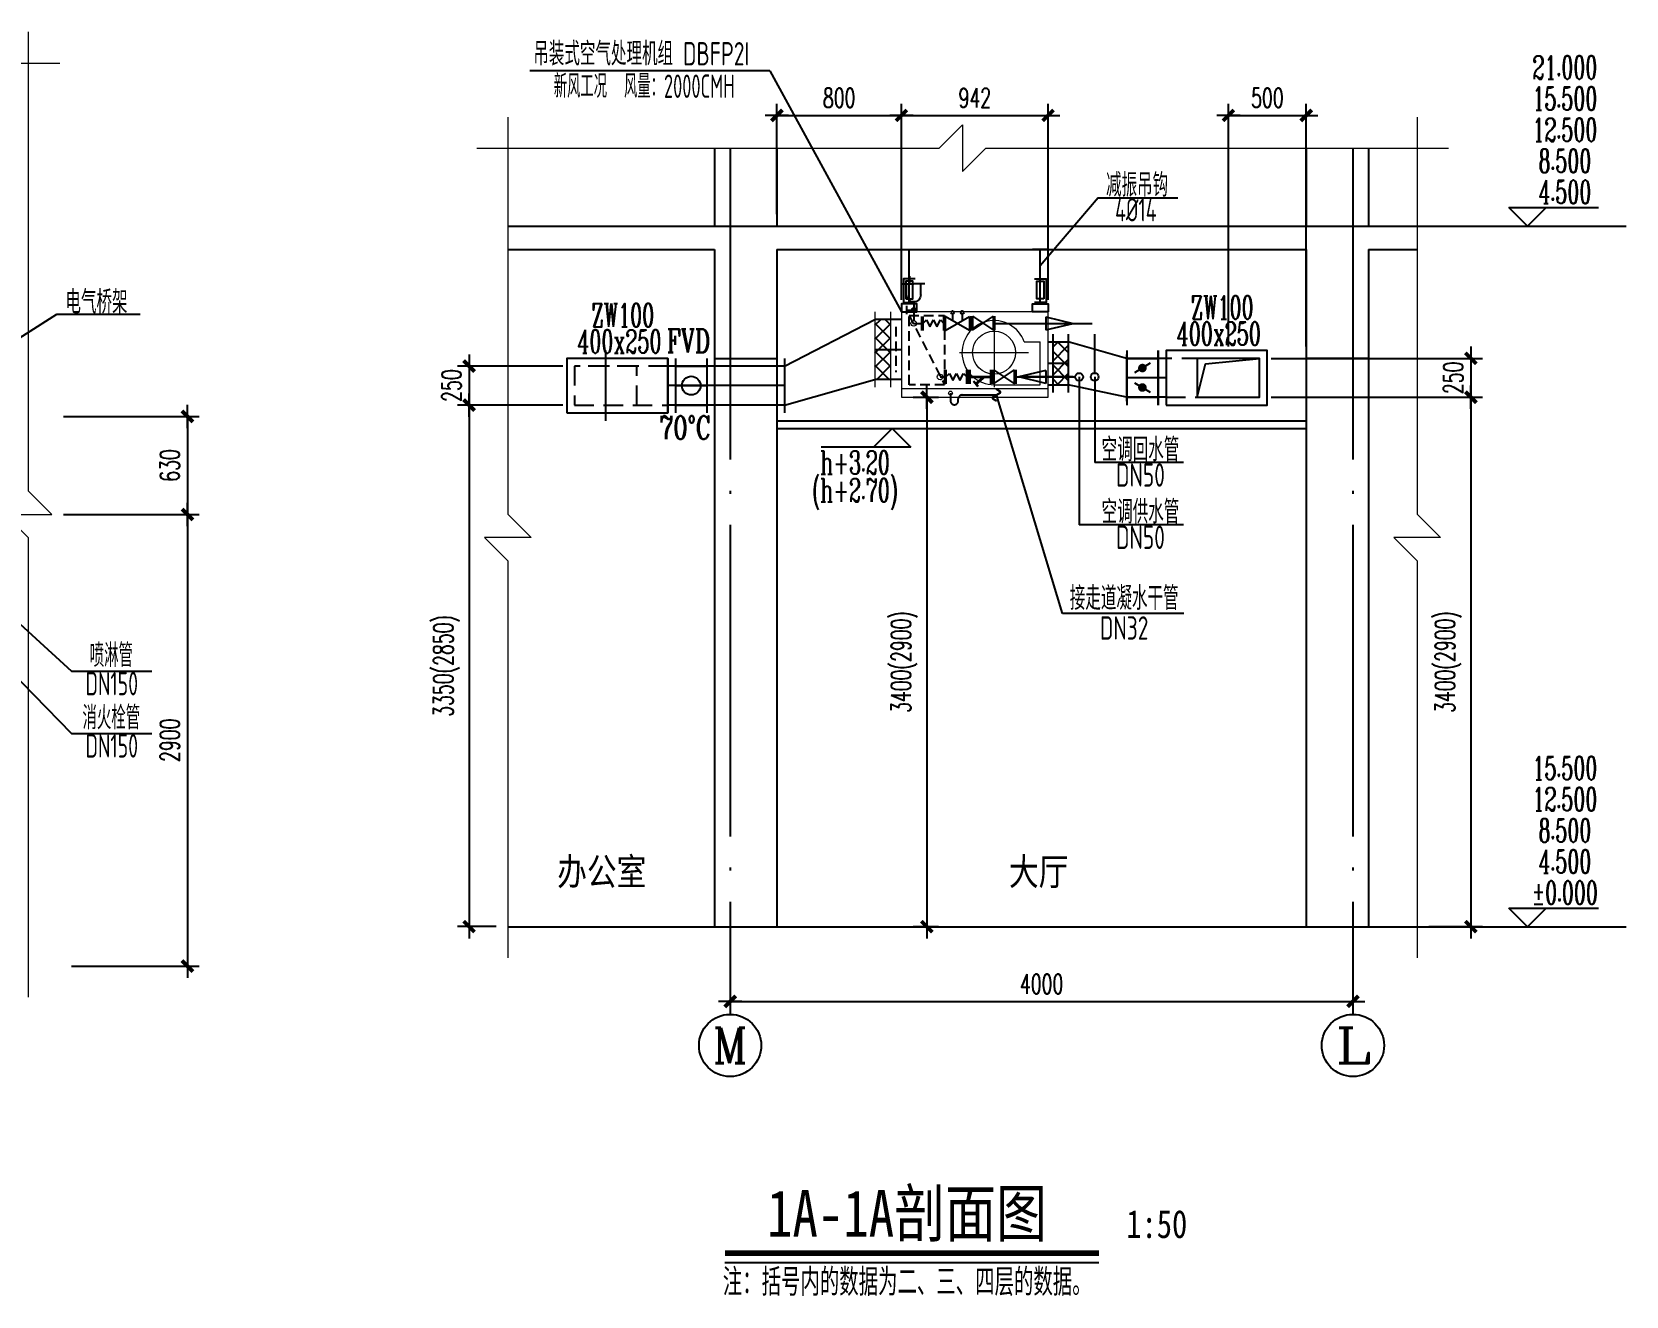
# Model space of a CAD drawing. Extents: x -345393 to -54719, y 203828 to 476815.
# Drawn here: x -163280 to -153041, y 234473 to 242593 of the extents above; entities that cross this region are included whole.
import ezdxf
from ezdxf.enums import TextEntityAlignment as Align

# ---------------------------------------------------------------- set-up
doc = ezdxf.new("R2010")
doc.units = 0
doc.header["$LTSCALE"] = 1000
doc.header["$MEASUREMENT"] = 0
for name, pattern in [('CHENG_DOTE', [1.42, 1, -0.2, 0.02, -0.2]), ('CONTINOUS', [0]), ('DASHDOT2', [0.5, 0.25, -0.125, 0, -0.125]), ('DASHED', [0.75, 0.5, -0.25]), ('DOTE', [2.42, 2, -0.2, 0.02, -0.2]), ('HIDDEN2', [0.1875, 0.125, -0.0625]), ('PHANTOM2', [1.25, 0.625, -0.125, 0.125, -0.125, 0.125, -0.125])]:
    doc.linetypes.add(name, pattern=pattern)
doc.layers.get('0').update_dxf_attribs({"color": 252, "linetype": 'CONTINUOUS'})
doc.layers.get('Defpoints').update_dxf_attribs({"color": 252, "linetype": 'CONTINUOUS'})
for name, color, linetype in [('A-墙线', 252, 'CONTINUOUS'), ('AXIS', 252, 'CONTINUOUS'), ('AXIS_TEXT', 252, 'CONTINUOUS'), ('DOTE', 250, 'DOTE'), ('PUB_TEXT', 252, 'CONTINUOUS'), ('暖通-水-水阀', 3, 'CONTINUOUS'), ('暖通-水-管道-供水', 1, 'CONTINUOUS'), ('暖通-水-管道-凝结水', 40, 'DASHDOT2'), ('暖通-水-管道-回水', 6, 'DASHED'), ('暖通-水-管道-立管', 6, 'CONTINUOUS'), ('暖通-水-管道-管径', 201, 'CONTINUOUS'), ('暖通-风-标注', 160, 'CONTINUOUS'), ('暖通-风-法兰', 2, 'CONTINUOUS'), ('暖通-风-管径', 201, 'CONTINUOUS'), ('暖通-风-设备', 40, 'CONTINUOUS'), ('暖通-风-说明', 3, 'CONTINUOUS'), ('暖通-风-轴线', 5, 'CHENG_DOTE'), ('暖通-风-阀门', 7, 'CONTINUOUS'), ('暖通-风-风管', 4, 'CONTINUOUS')]:
    doc.layers.add(name, color=color, linetype=linetype)
doc.layers.add('暖通-公共-说明', color=50, linetype='CONTINUOUS', lineweight=20)
doc.layers.add('暖通-水-设备', color=3, linetype='CONTINUOUS', lineweight=20)
doc.styles.add('_TCH_AXIS', font='COMPLEX', dxfattribs={"bigfont": 'GBCBIG'})
doc.styles.add('COMPLEX', font='COMPLEX')
doc.styles.add('HT', font='simhei.ttf')
doc.styles.add('HZ-ZGBZ', font='romanc.shx', dxfattribs={"width": 0.65, "bigfont": '0hztxt.shx'})
doc.styles.add('NT4', font='tssdeng.shx', dxfattribs={"width": 0.65, "bigfont": 'tssdchn.shx'})
doc.dimstyles.new('暖-标注50', dxfattribs={"dimscale": 0.5, "dimtxt": 250, "dimasz": 1, "dimexe": 150, "dimexo": 150, "dimgap": 100, "dimtad": 1, "dimdec": 0, "dimdsep": 46, "dimtxsty": 'HZ-ZGBZ', "dimblk": '_DIMX', "dimcen": 0.09, "dimclrt": 7, "dimadec": 0, "dimazin": 0, "dimtfac": 1, "dimtdec": 0, "dimtix": 1, "dimtmove": 2, "dimatfit": 3, "dimldrblk": '_DIMX', "dimfxl": 0, "dimtolj": 1, "dimtzin": 0, "dimarcsym": 0})

# ---------------------------------------------------------------- blocks, each defined once
blk = doc.blocks.new('_DIMX')
blk.add_line((-150, 0), (150, 0))
at = {"const_width": 50}
blk.add_lwpolyline([(-70, -70), (70, 70)], dxfattribs=at)
blk = doc.blocks.new('*D517')
at = {"layer": 'Defpoints', "color": 0}
for p in [(-163151, 240123), (-163151, 239493), (-162281, 239493)]:
    blk.add_point(p, dxfattribs=at)
at = {"layer": '暖通-风-标注', "color": 0, "lineweight": -2}
for p, q in [((-163076, 240123), (-162206, 240123)), ((-162281, 240122), (-162281, 239493)), ((-163076, 239493), (-162206, 239493))]:
    blk.add_line(p, q, dxfattribs=at)
at = {"layer": '暖通-风-标注', "color": 0, "lineweight": -2, "xscale": 0.5, "yscale": 0.5, "zscale": 0.5}
for p, rotation in [((-162281, 240123), 90), ((-162281, 239493), 270)]:
    blk.add_blockref('_DIMX', p, dxfattribs=dict(at, rotation=rotation))
at = {"layer": '暖通-风-标注', "color": 7, "insert": (-162394, 239808), "char_height": 125, "attachment_point": 5, "rotation": 90, "style": 'HZ-ZGBZ'}
blk.add_mtext('\\A1;630', dxfattribs=at)
blk = doc.blocks.new('*D518')
at = {"layer": 'Defpoints', "color": 0}
for p in [(-163151, 239493), (-163101, 236593), (-162281, 236593)]:
    blk.add_point(p, dxfattribs=at)
at = {"layer": '暖通-风-标注', "color": 0, "lineweight": -2}
for p, q in [((-163076, 239493), (-162206, 239493)), ((-162281, 239492), (-162281, 236593)), ((-163026, 236593), (-162206, 236593))]:
    blk.add_line(p, q, dxfattribs=at)
at = {"layer": '暖通-风-标注', "color": 0, "lineweight": -2, "xscale": 0.5, "yscale": 0.5, "zscale": 0.5}
for p, rotation in [((-162281, 239493), 90), ((-162281, 236593), 270)]:
    blk.add_blockref('_DIMX', p, dxfattribs=dict(at, rotation=rotation))
at = {"layer": '暖通-风-标注', "color": 7, "insert": (-162394, 238043), "char_height": 125, "attachment_point": 5, "rotation": 90, "style": 'HZ-ZGBZ'}
blk.add_mtext('\\A1;2900', dxfattribs=at)
blk = doc.blocks.new('DBFPX2~6')
at = {"layer": '暖通-风-法兰'}
h = blk.add_hatch(dxfattribs=at)
h.set_pattern_fill('ANSI37', color=75, scale=20, angle=90, style=0)
h.set_pattern_definition([(135, (-10580613.06, -16606784.17), (-44.9012806, -44.9012806), []), (225, (-10580613.06, -16606784.17), (44.9012806, -44.9012806), [])])
h.paths.add_polyline_path([(-541, 500), (-641, 500), (-641, 308), (-541, 308)])
h.paths.add_polyline_path([(-541, 308), (-641, 308), (-641, 115), (-541, 115)])
h = blk.add_hatch(dxfattribs=at)
h.set_pattern_fill('ANSI37', color=75, scale=20, angle=90, style=0)
h.set_pattern_definition([(135, (-10580613.06, -16606809.17), (-44.9012806, -44.9012806), []), (225, (-10580613.06, -16606809.17), (44.9012806, -44.9012806), [])])
h.paths.add_polyline_path([(501, 219), (601, 219), (601, 356), (501, 356)])
h.paths.add_polyline_path([(501, 81), (601, 81), (601, 219), (501, 219)])
for p, q in [((-641, 550), (-641, 65)), ((-541, 550), (-541, 65)), ((-471, 56), (471, 56))]:
    blk.add_line(p, q)
at = {"color": 3, "linetype": 'PHANTOM2'}
for p, q in [((124, 510), (124, 65)), ((-99, 287), (346, 287))]:
    blk.add_line(p, q, dxfattribs=at)
at = {"color": 3}
for p, q in [((318, 356), (421, 356)), ((421, 81), (421, 356)), ((124, 81), (421, 81))]:
    blk.add_line(p, q, dxfattribs=at)
blk.add_lwpolyline([(-471, 550), (-471, 0), (471, 0), (471, 550)], close=True)
at = {"color": 2}
for centre, radius in [((-392, 475), 18), ((-223, 131), 18), ((-156, 27), 12.5)]:
    blk.add_circle(centre, radius, dxfattribs=at)
at = {"color": 3}
blk.add_circle((124, 287), 138, dxfattribs=at)
blk.add_arc((124, 287), 206, 19.4117, 270, dxfattribs=at)
at = {"layer": '暖通-风-法兰'}
for p, q in [((501, 406), (501, 31)), ((601, 406), (601, 31))]:
    blk.add_line(p, q, dxfattribs=at)
at = {"layer": '暖通-风-设备', "color": 95, "linetype": 'HIDDEN2', "ltscale": 0.5}
for p, q in [((-421, 525), (-194, 81)), ((-506, 453), (-506, 162))]:
    blk.add_line(p, q, dxfattribs=at)
blk.add_lwpolyline([(-421, 525), (-194, 525), (-194, 81), (-421, 81)], close=True, dxfattribs=at)
at = {"layer": '暖通-风-轴线'}
for p, q in [((-641, 308), (-471, 308)), ((471, 219), (601, 219))]:
    blk.add_line(p, q, dxfattribs=at)
at = {"layer": '暖通-风-风管'}
for p, q in [((-471, 500), (-641, 500)), ((471, 356), (601, 356)), ((-471, 115), (-641, 115)), ((471, 81), (601, 81))]:
    blk.add_line(p, q, dxfattribs=at)
blk = doc.blocks.new('*U479', base_point=(616329, 250353))
for p, q in [((616229, 250478), (616429, 250478)), ((616229, 250478), (616229, 250228)), ((616429, 250478), (616429, 250228)), ((616379, 250447), (616279, 250385)), ((616279, 250322), (616379, 250260)), ((616229, 250228), (616429, 250228))]:
    blk.add_line(p, q)
at = {"layer": '暖通-风-法兰'}
for p, q in [((616229, 250528), (616229, 250178)), ((616429, 250528), (616429, 250178))]:
    blk.add_line(p, q, dxfattribs=at)
blk = doc.blocks.new('*U480', base_point=(616329, 250353))
at = {"layer": '暖通-风-阀门', "const_width": 27.2}
for points in [[(616315, 250416, 1), (616343, 250416, 1)], [(616315, 250291, 1), (616343, 250291, 1)]]:
    blk.add_lwpolyline(points, format="xyb", close=True, dxfattribs=at)
at = {"layer": '暖通-风-阀门'}
blk.add_blockref('*U479', (616329, 250353), dxfattribs=at)
blk = doc.blocks.new('*D519')
at = {"layer": 'Defpoints', "color": 0}
for p in [(-159795, 240446), (-160472, 240196), (-159795, 240196)]:
    blk.add_point(p, dxfattribs=at)
at = {"layer": '暖通-风-标注', "color": 0, "lineweight": -2}
for p, q in [((-159870, 240446), (-160547, 240446)), ((-160472, 240446), (-160472, 240447)), ((-160472, 240446), (-160472, 240196)), ((-159870, 240196), (-160547, 240196)), ((-160472, 240195), (-160472, 240195))]:
    blk.add_line(p, q, dxfattribs=at)
at = {"layer": '暖通-风-标注', "color": 0, "lineweight": -2, "xscale": 0.5, "yscale": 0.5, "zscale": 0.5}
for p, rotation in [((-160472, 240446), 270), ((-160472, 240196), 90)]:
    blk.add_blockref('_DIMX', p, dxfattribs=dict(at, rotation=rotation))
at = {"layer": '暖通-风-标注', "color": 7, "insert": (-160585, 240321), "char_height": 125, "attachment_point": 5, "rotation": 90, "style": 'HZ-ZGBZ'}
blk.add_mtext('\\A1;250', dxfattribs=at)
blk = doc.blocks.new('*D520')
at = {"layer": 'Defpoints', "color": 0}
for p in [(-155395, 240496), (-155395, 240246), (-154038, 240246)]:
    blk.add_point(p, dxfattribs=at)
at = {"layer": '暖通-风-标注', "color": 0, "lineweight": -2}
for p, q in [((-155320, 240496), (-153963, 240496)), ((-154038, 240496), (-154038, 240497)), ((-154038, 240496), (-154038, 240246)), ((-155320, 240246), (-153963, 240246)), ((-154038, 240245), (-154038, 240245))]:
    blk.add_line(p, q, dxfattribs=at)
at = {"layer": '暖通-风-标注', "color": 0, "lineweight": -2, "xscale": 0.5, "yscale": 0.5, "zscale": 0.5}
for p, rotation in [((-154038, 240496), 270), ((-154038, 240246), 90)]:
    blk.add_blockref('_DIMX', p, dxfattribs=dict(at, rotation=rotation))
at = {"layer": '暖通-风-标注', "color": 7, "insert": (-154151, 240371), "char_height": 125, "attachment_point": 5, "rotation": 90, "style": 'HZ-ZGBZ'}
blk.add_mtext('\\A1;250', dxfattribs=at)
blk = doc.blocks.new('*D521')
at = {"layer": 'Defpoints', "color": 0}
for p in [(-157695, 242056), (-158495, 241346), (-157695, 240796)]:
    blk.add_point(p, dxfattribs=at)
at = {"layer": '暖通-风-标注', "color": 0, "lineweight": -2}
for p, q in [((-158495, 241421), (-158495, 242131)), ((-158495, 242056), (-157696, 242056)), ((-157695, 240871), (-157695, 242131))]:
    blk.add_line(p, q, dxfattribs=at)
at = {"layer": '暖通-风-标注', "color": 0, "lineweight": -2, "xscale": 0.5, "yscale": 0.5, "zscale": 0.5, "rotation": 180}
blk.add_blockref('_DIMX', (-158495, 242056), dxfattribs=at)
at = {"layer": '暖通-风-标注', "color": 0, "lineweight": -2, "xscale": 0.5, "yscale": 0.5, "zscale": 0.5}
blk.add_blockref('_DIMX', (-157695, 242056), dxfattribs=at)
at = {"layer": '暖通-风-标注', "color": 7, "insert": (-158095, 242169), "char_height": 125, "attachment_point": 5, "style": 'HZ-ZGBZ'}
blk.add_mtext('\\A1;800', dxfattribs=at)
blk = doc.blocks.new('*D522')
at = {"layer": 'Defpoints', "color": 0}
for p in [(-156753, 242056), (-157695, 240796), (-156753, 240796)]:
    blk.add_point(p, dxfattribs=at)
at = {"layer": '暖通-风-标注', "color": 0, "lineweight": -2}
for p, q in [((-157695, 240871), (-157695, 242131)), ((-157695, 242056), (-156754, 242056)), ((-156753, 240871), (-156753, 242131))]:
    blk.add_line(p, q, dxfattribs=at)
at = {"layer": '暖通-风-标注', "color": 0, "lineweight": -2, "xscale": 0.5, "yscale": 0.5, "zscale": 0.5, "rotation": 180}
blk.add_blockref('_DIMX', (-157695, 242056), dxfattribs=at)
at = {"layer": '暖通-风-标注', "color": 0, "lineweight": -2, "xscale": 0.5, "yscale": 0.5, "zscale": 0.5}
blk.add_blockref('_DIMX', (-156753, 242056), dxfattribs=at)
at = {"layer": '暖通-风-标注', "color": 7, "insert": (-157224, 242169), "char_height": 125, "attachment_point": 5, "style": 'HZ-ZGBZ'}
blk.add_mtext('\\A1;942', dxfattribs=at)
blk = doc.blocks.new('*D523')
at = {"layer": 'Defpoints', "color": 0}
for p in [(-155095, 242056), (-155595, 240496), (-155095, 240496)]:
    blk.add_point(p, dxfattribs=at)
at = {"layer": '暖通-风-标注', "color": 0, "lineweight": -2}
for p, q in [((-155595, 240571), (-155595, 242131)), ((-155595, 242056), (-155096, 242056)), ((-155095, 240571), (-155095, 242131))]:
    blk.add_line(p, q, dxfattribs=at)
at = {"layer": '暖通-风-标注', "color": 0, "lineweight": -2, "xscale": 0.5, "yscale": 0.5, "zscale": 0.5, "rotation": 180}
blk.add_blockref('_DIMX', (-155595, 242056), dxfattribs=at)
at = {"layer": '暖通-风-标注', "color": 0, "lineweight": -2, "xscale": 0.5, "yscale": 0.5, "zscale": 0.5}
blk.add_blockref('_DIMX', (-155095, 242056), dxfattribs=at)
at = {"layer": '暖通-风-标注', "color": 7, "insert": (-155345, 242169), "char_height": 125, "attachment_point": 5, "style": 'HZ-ZGBZ'}
blk.add_mtext('\\A1;500', dxfattribs=at)
blk = doc.blocks.new('*D524')
at = {"layer": 'Defpoints', "color": 0}
for p in [(-157695, 240246), (-157695, 236846), (-157532, 236846)]:
    blk.add_point(p, dxfattribs=at)
at = {"layer": '暖通-风-标注', "color": 0, "lineweight": -2}
for p, q in [((-157620, 240246), (-157457, 240246)), ((-157532, 240245), (-157532, 236846)), ((-157620, 236846), (-157457, 236846))]:
    blk.add_line(p, q, dxfattribs=at)
at = {"layer": '暖通-风-标注', "color": 0, "lineweight": -2, "xscale": 0.5, "yscale": 0.5, "zscale": 0.5}
for p, rotation in [((-157532, 240246), 90), ((-157532, 236846), 270)]:
    blk.add_blockref('_DIMX', p, dxfattribs=dict(at, rotation=rotation))
at = {"layer": '暖通-风-标注', "color": 7, "insert": (-157677, 238546), "char_height": 125, "attachment_point": 5, "rotation": 90, "style": 'HZ-ZGBZ'}
blk.add_mtext('\\A1;3400(2900)', dxfattribs=at)
blk = doc.blocks.new('*D525')
at = {"layer": 'Defpoints', "color": 0}
for p in [(-159795, 240196), (-160472, 236846), (-160223, 236846)]:
    blk.add_point(p, dxfattribs=at)
at = {"layer": '暖通-风-标注', "color": 0, "lineweight": -2}
for p, q in [((-159870, 240196), (-160547, 240196)), ((-160472, 240195), (-160472, 236846)), ((-160298, 236846), (-160547, 236846))]:
    blk.add_line(p, q, dxfattribs=at)
at = {"layer": '暖通-风-标注', "color": 0, "lineweight": -2, "xscale": 0.5, "yscale": 0.5, "zscale": 0.5}
for p, rotation in [((-160472, 240196), 90), ((-160472, 236846), 270)]:
    blk.add_blockref('_DIMX', p, dxfattribs=dict(at, rotation=rotation))
at = {"layer": '暖通-风-标注', "color": 7, "insert": (-160617, 238521), "char_height": 125, "attachment_point": 5, "rotation": 90, "style": 'HZ-ZGBZ'}
blk.add_mtext('\\A1;3350(2850)', dxfattribs=at)
blk = doc.blocks.new('*D526')
at = {"layer": 'Defpoints', "color": 0}
for p in [(-155395, 240246), (-154383, 236846), (-154038, 236846)]:
    blk.add_point(p, dxfattribs=at)
at = {"layer": '暖通-风-标注', "color": 0, "lineweight": -2}
for p, q in [((-155320, 240246), (-153963, 240246)), ((-154038, 240245), (-154038, 236846)), ((-154308, 236846), (-153963, 236846))]:
    blk.add_line(p, q, dxfattribs=at)
at = {"layer": '暖通-风-标注', "color": 0, "lineweight": -2, "xscale": 0.5, "yscale": 0.5, "zscale": 0.5}
for p, rotation in [((-154038, 240246), 90), ((-154038, 236846), 270)]:
    blk.add_blockref('_DIMX', p, dxfattribs=dict(at, rotation=rotation))
at = {"layer": '暖通-风-标注', "color": 7, "insert": (-154183, 238546), "char_height": 125, "attachment_point": 5, "rotation": 90, "style": 'HZ-ZGBZ'}
blk.add_mtext('\\A1;3400(2900)', dxfattribs=at)
blk = doc.blocks.new('软接1')
at = {"layer": '暖通-水-水阀'}
for p, q in [((100, 0), (-100, 0)), ((100, -20), (-100, -20)), ((-50, -70), (0, -20)), ((50, -120), (-50, -70)), ((-50, -170), (50, -120)), ((50, -220), (-50, -170)), ((-50, -270), (50, -220)), ((-100, -320), (100, -320)), ((-100, -340), (100, -340)), ((0, -320), (-50, -270))]:
    blk.add_line(p, q, dxfattribs=at)
blk = doc.blocks.new('截止阀1')
at = {"layer": '暖通-水-水阀'}
for p, q in [((100, 0), (-100, 0)), ((100, -20), (-100, -20)), ((100, -320), (-100, -20)), ((-100, -320), (100, -20)), ((-100, -320), (100, -320)), ((-100, -340), (100, -340))]:
    blk.add_line(p, q, dxfattribs=at)
blk = doc.blocks.new('除污器2')
at = {"layer": '暖通-水-水阀'}
for p, q in [((100, 340), (-100, 340)), ((100, 320), (-100, 320)), ((-100, 20), (100, 20)), ((-100, 0), (100, 0)), ((134, 145), (60, 80)), ((140, 137), (66, 73))]:
    blk.add_line(p, q, dxfattribs=at)
at = {"layer": '暖通-水-水阀', "const_width": 40}
for points in [[(0, 320), (0, 20)], [(0, 224), (97, 112)]]:
    blk.add_lwpolyline(points, dxfattribs=at)
blk = doc.blocks.new('zdz')
for points in [[(-0.46, 0.47), (-0.75, 0)], [(-0.28, 0.47), (-0.46, 0.47)], [(0.28, -0.47), (-0.28, 0.47)], [(0.75, 0), (0.48, -0.47)], [(0.48, -0.47), (0.28, -0.47)]]:
    blk.add_lwpolyline(points, close=True)
blk = doc.blocks.new('箭头')
at = {"color": 3, "linetype": 'CONTINOUS'}
for p, q in [((-317, 0), (381, 0)), ((32, 84), (381, 0)), ((32, 84), (32, -84)), ((32, -84), (381, 0))]:
    blk.add_line(p, q, dxfattribs=at)
blk = doc.blocks.new('自动排气阀')
for p, q in [((-189, 616), (0, 616)), ((-118, 431), (-118, 616)), ((189, 616), (0, 616)), ((69, 746), (69, 616)), ((118, 431), (118, 616)), ((0, 314), (0, 0)), ((120, 174), (-25, 174)), ((120, 248), (120, 109))]:
    blk.add_line(p, q)
at = {"const_width": 50}
blk.add_lwpolyline([(0, 199, 1), (0, 149, 1)], format="xyb", close=True, dxfattribs=at)
blk.add_arc((0, 431), 118, 180, 0)
blk = doc.blocks.new('*U481', base_point=(613446, 250303))
for p, q in [((613346, 250428), (613546, 250428)), ((613346, 250428), (613346, 250178)), ((613546, 250428), (613546, 250178)), ((613346, 250303), (613546, 250303)), ((613346, 250178), (613546, 250178))]:
    blk.add_line(p, q)
at = {"layer": '暖通-风-法兰'}
for p, q in [((613346, 250478), (613346, 250128)), ((613546, 250478), (613546, 250128))]:
    blk.add_line(p, q, dxfattribs=at)
blk = doc.blocks.new('*U482', base_point=(613446, 250303))
at = {"layer": '暖通-风-阀门'}
blk.add_circle((613446, 250303), 60, dxfattribs=at)
blk.add_blockref('*U481', (613446, 250303), dxfattribs=at)
blk = doc.blocks.new('_AXISO')
blk.add_circle((0, 0), 0.5)
at = {"layer": 'AXIS_TEXT', "style": 'COMPLEX', "width": 1.041667}
blk.add_attdef('A', text='', height=0.56, dxfattribs=at).set_placement((-0.25, -0.28), (0.25, -0.28), align=Align.FIT)
blk = doc.blocks.new('*D529')
at = {"layer": 'Defpoints', "color": 0}
for p in [(-158795, 236846), (-154795, 236846), (-154795, 236366)]:
    blk.add_point(p, dxfattribs=at)
at = {"layer": '暖通-风-标注', "color": 0, "lineweight": -2}
for p, q in [((-158795, 236771), (-158795, 236291)), ((-154795, 236771), (-154795, 236291)), ((-158795, 236366), (-154796, 236366))]:
    blk.add_line(p, q, dxfattribs=at)
at = {"layer": '暖通-风-标注', "color": 0, "lineweight": -2, "xscale": 0.5, "yscale": 0.5, "zscale": 0.5, "rotation": 180}
blk.add_blockref('_DIMX', (-158795, 236366), dxfattribs=at)
at = {"layer": '暖通-风-标注', "color": 0, "lineweight": -2, "xscale": 0.5, "yscale": 0.5, "zscale": 0.5}
blk.add_blockref('_DIMX', (-154795, 236366), dxfattribs=at)
at = {"layer": '暖通-风-标注', "color": 7, "insert": (-156795, 236478), "char_height": 125, "attachment_point": 5, "style": 'HZ-ZGBZ'}
blk.add_mtext('\\A1;4000', dxfattribs=at)

msp = doc.modelspace()

# ---------------------------------------------------------------- linework, layer by layer
at = {"layer": 'A-墙线'}
for p, q in [((-158895.33553, 241845.65863), (-158895.33553, 241345.65863)), ((-158495.33553, 241845.65863), (-158495.33553, 241345.65863)), ((-155095.33553, 241845.65863), (-155095.33553, 241345.65863)), ((-154695.33553, 241845.65863), (-154695.33553, 241345.65863)), ((-160223.25842, 241345.65863), (-154382.66981, 241345.65863)), ((-160223.25842, 241195.65863), (-158895.33553, 241195.65863)), ((-158895.33553, 241195.65863), (-158895.33553, 236845.65863)), ((-158495.33553, 241195.65863), (-158495.33553, 236845.65863)), ((-158495.33553, 241195.65863), (-155095.33553, 241195.65863)), ((-155095.33553, 241195.65863), (-155095.33553, 236845.65863)), ((-154695.33553, 241195.65863), (-154695.33553, 236845.65863)), ((-154695.33553, 241195.65863), (-154382.66981, 241195.65863)), ((-158895.33553, 240495.65863), (-158495.33553, 240495.65863)), ((-154695.33553, 240495.65863), (-155095.33553, 240495.65863)), ((-160223.25842, 236845.65863), (-154382.66981, 236845.65863))]:
    msp.add_line(p, q, dxfattribs=at)
at = {"layer": 'AXIS'}
for p, q in [((-158795.33553, 236845.65863), (-158795.33553, 236282.92503)), ((-154795.33553, 236845.65863), (-154795.33553, 236282.92503))]:
    msp.add_line(p, q, dxfattribs=at)
at = {"layer": 'DOTE'}
for p, q in [((-158795.33553, 241845.65863), (-158795.33553, 236845.65863)), ((-154795.33553, 241845.65863), (-154795.33553, 236845.65863))]:
    msp.add_line(p, q, dxfattribs=at)
at = {"layer": 'PUB_TEXT'}
msp.add_line((-158829.04795, 234689.77093), (-156426.64051, 234689.77093), dxfattribs=at)
at = {"layer": 'PUB_TEXT', "const_width": 36}
msp.add_lwpolyline([(-158829.04795, 234749.77093), (-156426.64051, 234749.77093)], dxfattribs=at)
at = {"layer": '暖通-公共-说明'}
for points in [[(-163301.25099, 236392.59001), (-163301.25099, 239342.59001), (-163451.22834, 239492.56735), (-163151.27364, 239492.61266), (-163301.25099, 239642.59001), (-163301.25099, 242592.59001)], [(-168470.27666, 242392.59001), (-165785.76383, 242392.59001), (-165635.78648, 242542.56735), (-165635.74117, 242242.61266), (-165485.76383, 242392.59001), (-163101.25099, 242392.59001)], [(-160423.25842, 241845.65863), (-157452.96411, 241845.65863), (-157302.98677, 241995.63598), (-157302.94146, 241695.68128), (-157152.96411, 241845.65863), (-154182.66981, 241845.65863)], [(-160223.25842, 242045.65863), (-160223.25842, 239495.65863), (-160073.28107, 239345.68128), (-160373.23577, 239345.63598), (-160223.25842, 239195.65863), (-160223.25842, 236645.65863)], [(-154382.66981, 242045.65863), (-154382.66981, 239495.65863), (-154232.69246, 239345.68128), (-154532.64716, 239345.63598), (-154382.66981, 239195.65863), (-154382.66981, 236645.65863)]]:
    msp.add_lwpolyline(points, dxfattribs=at)
at = {"layer": '暖通-水-水阀'}
for p, q in [((-157258.29526, 240675.72773), (-157413.51755, 240765.58953)), ((-157413.51755, 240675.72773), (-157258.29526, 240765.58953)), ((-157413.51755, 240765.58953), (-157413.51755, 240675.72773)), ((-157367.42241, 240780.67596), (-157367.42241, 240738.90398)), ((-157304.39041, 240780.67596), (-157304.39041, 240738.90398)), ((-157258.29526, 240765.58953), (-157258.29526, 240675.72773))]:
    msp.add_line(p, q, dxfattribs=at)
at = {"layer": '暖通-水-水阀', "extrusion": (0, 0, -1)}
msp.add_ellipse((-157367.42241, 240790.71291), major_axis=(-7.0972, 7.0972), ratio=1, start_param=5.4977871438, end_param=11.780972451, dxfattribs=at)
at = {"layer": '暖通-水-水阀'}
msp.add_ellipse((-157304.39041, 240790.71291), major_axis=(7.0972, 7.0972), ratio=1, start_param=5.4977871438, end_param=11.780972451, dxfattribs=at)
at = {"layer": '暖通-水-管道-供水'}
for p, q in [((-157447.08328, 240376.68544), (-157418.26529, 240376.68544)), ((-156959.26529, 240376.68544), (-156578.76343, 240376.68544))]:
    msp.add_line(p, q, dxfattribs=at)
at = {"layer": '暖通-水-管道-凝结水', "ltscale": 1.5}
for p, q in [((-157380.33553, 240273.09039), (-157380.33553, 240223.09039)), ((-157330.33553, 240223.09039), (-157330.33553, 240235.59039)), ((-157305.33553, 240260.59039), (-157083.70126, 240260.59039)), ((-157355.33553, 240198.09039), (-157355.33553, 240198.09039))]:
    msp.add_line(p, q, dxfattribs=at)
for centre, start, end in [((-157355.33553, 240223.09039), 180, 270), ((-157355.33553, 240223.09039), 270, 0), ((-157305.33553, 240235.59039), 90, 180)]:
    msp.add_arc(centre, 25, start, end, dxfattribs=at)
at = {"layer": '暖通-水-管道-回水', "ltscale": 0.5}
for p, q in [((-157616.51755, 240720.65863), (-157566.51755, 240720.65863)), ((-157095.68318, 240720.65863), (-156453.76343, 240720.65863)), ((-156453.76343, 240401.68544), (-156453.76343, 240720.65863))]:
    msp.add_line(p, q, dxfattribs=at)
at = {"layer": '暖通-水-管道-立管', "color": 3}
for centre in [(-156553.76343, 240376.68544), (-156453.76343, 240376.68544)]:
    msp.add_circle(centre, 25, dxfattribs=at)
at = {"layer": '暖通-风-标注'}
for p, q in [((-157695.33553, 241195.65863), (-157595.33553, 241195.65863)), ((-157645.33553, 240845.65863), (-157645.33553, 241195.65863)), ((-156753.33553, 241195.65863), (-156853.33553, 241195.65863)), ((-156803.33553, 240845.65863), (-156803.33553, 241195.65863)), ((-158495.33553, 240095.65863), (-155095.33553, 240095.65863)), ((-158495.33553, 240045.65863), (-155095.33553, 240045.65863))]:
    msp.add_line(p, q, dxfattribs=at)
for points in [[(-157607.83553, 241005.65863), (-157682.83553, 241005.65863), (-157682.83553, 240855.65863), (-157607.83553, 240855.65863)], [(-156840.83553, 241005.65863), (-156765.83553, 241005.65863), (-156765.83553, 240855.65863), (-156840.83553, 240855.65863)]]:
    msp.add_lwpolyline(points, dxfattribs=at)
for points in [[(-157667.83553, 240878.15863), (-157622.83553, 240878.15863), (-157622.83553, 240990.65863), (-157667.83553, 240990.65863)], [(-156780.83553, 240878.15863), (-156825.83553, 240878.15863), (-156825.83553, 240990.65863), (-156780.83553, 240990.65863)], [(-157695.33553, 240795.65863), (-157595.33553, 240795.65863), (-157595.33553, 240845.65863), (-157695.33553, 240845.65863)], [(-156753.33553, 240795.65863), (-156853.33553, 240795.65863), (-156853.33553, 240845.65863), (-156753.33553, 240845.65863)]]:
    msp.add_lwpolyline(points, close=True, dxfattribs=at)
at = {"layer": '暖通-风-法兰'}
for p, q in [((-156249.1015, 240520.65863), (-156249.1015, 240220.65863)), ((-156045.33553, 240545.65863), (-156045.33553, 240195.65863)), ((-156045.33553, 240545.65863), (-156045.33553, 240195.65863)), ((-159195.33553, 240495.65863), (-159195.33553, 240145.65863)), ((-159145.33553, 240495.65863), (-159145.33553, 240145.65863)), ((-158445.33553, 240495.65863), (-158445.33553, 240145.65863))]:
    msp.add_line(p, q, dxfattribs=at)
for points in [[(-155995.33553, 240195.65863), (-155345.33553, 240195.65863), (-155345.33553, 240545.65863), (-155995.33553, 240545.65863)], [(-159845.33553, 240145.65863), (-159195.33553, 240145.65863), (-159195.33553, 240495.65863), (-159845.33553, 240495.65863)]]:
    msp.add_lwpolyline(points, close=True, dxfattribs=at)
at = {"layer": '暖通-风-法兰', "linetype": 'HIDDEN2'}
msp.add_lwpolyline([(-155995.33553, 240245.65863), (-155395.33553, 240245.65863), (-155395.33553, 240495.65863), (-155995.33553, 240495.65863)], dxfattribs=at)
at = {"layer": '暖通-风-法兰'}
msp.add_lwpolyline([(-155795.33553, 240245.65863), (-155741.67586, 240459.8617), (-155395.33553, 240495.65863)], dxfattribs=at)
at = {"layer": '暖通-风-说明', "color": 3}
for p, q in [((-158540.87273, 242341.57944), (-160080.91634, 242341.57944)), ((-156431.75641, 241526.27606), (-156803.33553, 241090.94744)), ((-156431.75641, 241526.27606), (-155921.00148, 241526.27606))]:
    msp.add_line(p, q, dxfattribs=at)
at = {"layer": '暖通-风-说明'}
for p, q in [((-158540.87273, 242341.57944), (-157695.33553, 240795.65863)), ((-153673.91103, 241345.65863), (-153793.91103, 241465.65863)), ((-153793.91103, 241465.65863), (-153217.54472, 241465.65863)), ((-153673.91103, 241345.65863), (-153553.91103, 241465.65863)), ((-154382.66981, 241345.65863), (-153040.84778, 241345.65863)), ((-163651.25099, 240442.59001), (-163120.17327, 240778.69991)), ((-163120.17327, 240778.69991), (-162584.882, 240778.69991)), ((-156553.76343, 240376.68544), (-156553.76343, 239426.21947)), ((-156453.76343, 240376.68544), (-156453.76343, 239826.21947)), ((-156660.69877, 238857.71114), (-157083.70126, 240260.59039)), ((-157753.92428, 240045.65863), (-157873.92428, 239925.65863)), ((-157753.92428, 240045.65863), (-157633.92428, 239925.65863)), ((-157633.92428, 239925.65863), (-158210.29059, 239925.65863)), ((-155883.21522, 239826.21947), (-156453.76343, 239826.21947)), ((-155883.21522, 239426.21947), (-156553.76343, 239426.21947)), ((-164151.25099, 239242.59001), (-163026.37579, 238086.26785)), ((-163851.25099, 239242.59001), (-163026.37579, 238486.26785)), ((-155881.78039, 238857.71114), (-156660.69877, 238857.71114)), ((-163026.37579, 238486.26785), (-162509.58521, 238486.26785)), ((-163026.37579, 238086.26785), (-162509.58521, 238086.26785)), ((-153673.91103, 236845.65863), (-153793.91103, 236965.65863)), ((-153793.91103, 236965.65863), (-153217.54472, 236965.65863)), ((-153673.91103, 236845.65863), (-153553.91103, 236965.65863)), ((-154382.66981, 236845.65863), (-153040.84778, 236845.65863))]:
    msp.add_line(p, q, dxfattribs=at)
at = {"layer": '暖通-风-轴线'}
for p, q in [((-159595.33553, 240545.65863), (-159595.33553, 240095.65863)), ((-158445.33553, 240320.65863), (-159195.33553, 240320.65863)), ((-155995.33553, 240370.65863), (-156249.1015, 240370.65863))]:
    msp.add_line(p, q, dxfattribs=at)
at = {"layer": '暖通-风-风管'}
for p, q in [((-158445.33553, 240445.65863), (-157865.33553, 240745.65863)), ((-156249.1015, 240495.65863), (-156623.33553, 240601.68544)), ((-158445.33553, 240445.65863), (-159195.33553, 240445.65863)), ((-155995.33553, 240495.65863), (-156249.1015, 240495.65863)), ((-158445.33553, 240195.65863), (-157865.33553, 240360.65863)), ((-156249.1015, 240245.65863), (-156623.33553, 240326.68544)), ((-155995.33553, 240245.65863), (-156249.1015, 240245.65863)), ((-158445.33553, 240195.65863), (-159195.33553, 240195.65863))]:
    msp.add_line(p, q, dxfattribs=at)
at = {"layer": '暖通-风-风管', "linetype": 'HIDDEN2'}
for points in [[(-159795.33553, 240195.65863), (-159195.33553, 240195.65863), (-159195.33553, 240445.65863), (-159795.33553, 240445.65863)], [(-159795.33553, 240195.65863), (-159395.33553, 240195.65863), (-159395.33553, 240445.65863), (-159795.33553, 240445.65863)]]:
    msp.add_lwpolyline(points, close=True, dxfattribs=at)
at = {"layer": '暖通-风-风管'}
msp.add_lwpolyline([(-155795.33553, 240245.65863), (-155395.33553, 240245.65863), (-155395.33553, 240495.65863), (-155795.33553, 240495.65863)], close=True, dxfattribs=at)

# ---------------------------------------------------------------- block references
at = {"layer": 'AXIS'}
ref = msp.add_blockref('_AXISO', (-158795.33553, 236082.92503), dxfattribs=dict(at, xscale=400, yscale=400, zscale=400))
ref.add_attrib('A', 'M', dxfattribs={"layer": 'AXIS_TEXT', "height": 226.27417, "style": '_TCH_AXIS'}).set_placement((-158908.47262, 235969.78794), (-158682.19845, 235969.78794), align=Align.FIT)
ref = msp.add_blockref('_AXISO', (-154795.33553, 236082.92503), dxfattribs=dict(at, xscale=400, yscale=400, zscale=400))
ref.add_attrib('A', 'L', dxfattribs={"layer": 'AXIS_TEXT', "height": 226.27417, "style": '_TCH_AXIS', "width": 1.4}).set_placement((-154908.47262, 235969.78794), (-154682.19845, 235969.78794), align=Align.FIT)
at = {"layer": '暖通-水-水阀'}
for name, p, xscale, yscale, zscale in [('自动排气阀', (-157616.51755, 240738.65863), -0.3829787231516093, 0.3829787231516093, 0.3829787234033265), ('箭头', (-156783.17736, 240720.65863), 0.5, 0.5, 0.5), ('箭头', (-156751.44402, 240376.68544), -0.5, 0.5, 0.5)]:
    msp.add_blockref(name, p, dxfattribs=dict(at, xscale=xscale, yscale=yscale, zscale=zscale))
at = {"layer": '暖通-水-水阀', "xscale": 0.4499999992549419, "yscale": 0.4499999992549419, "zscale": 0.45, "rotation": 270}
for name, p in [('软接1', (-157413.51755, 240720.65863)), ('截止阀1', (-157095.68318, 240721.46123)), ('软接1', (-157265.26529, 240376.68544)), ('除污器2', (-157265.26529, 240376.68544)), ('截止阀1', (-156959.26529, 240376.68544))]:
    msp.add_blockref(name, p, dxfattribs=at)
at = {"layer": '暖通-水-管道-管径', "xscale": 50, "yscale": 50, "zscale": 50, "rotation": 270}
msp.add_blockref('zdz', (-157083.70126, 240260.59039), dxfattribs=at)
at = {"layer": '暖通-水-设备'}
msp.add_blockref('DBFPX2~6', (-157224.33553, 240245.65863), dxfattribs=at)
at = {"layer": '暖通-风-阀门'}
for name, p in [('*U480', (-156147.73446, 240370.65863)), ('*U482', (-159045.33553, 240320.65863))]:
    msp.add_blockref(name, p, dxfattribs=at)

# ---------------------------------------------------------------- texts
at = {"layer": 'PUB_TEXT', "style": 'HT', "width": 0.8}
for s, height, p in [('1A-1A剖面图', 300, (-158558.46095, 234854.58283)), ('1:50', 180, (-156251.1408, 234846.25314))]:
    msp.add_text(s, height=height, dxfattribs=at).set_placement(p)
at = {"layer": '暖通-风-管径', "style": 'HZ-ZGBZ', "width": 0.6}
for s, p in [('ZW100', (-159484.09696, 240773.38762)), ('ZW100', (-155634.09696, 240823.38762)), ('400x250', (-155656.72654, 240654.81912)), ('400x250', (-159506.72654, 240604.81912))]:
    msp.add_text(s, height=150, dxfattribs=at).set_placement(p, align=Align.MIDDLE)
at = {"layer": '暖通-风-说明'}
for s, height, style, width, p in [('吊装式空气处理机组 DBFP2I', 150, 'NT4', 0.7, (-160059.51222, 242377.24483)), ('新风工况  风量：2000CMH', 150, 'NT4', 0.6, (-159928.15883, 242168.79445)), ('减振吊钩', 150, 'NT4', 0.7, (-156381.31173, 241534.38562)), ('4%%c14', 150, 'NT4', 0.65, (-156323.12554, 241375.47655)), ('FVD', 150, 'HZ-ZGBZ', 0.7, (-159201.82772, 240532.49808)), ('70%%dC', 150, 'HZ-ZGBZ', 0.7, (-159249.3675, 239975.91047)), ('办公室', 175, 'HT', 0.8, (-159906.32007, 237112.26034)), ('大厅', 175, 'HT', 0.8, (-157004.78583, 237112.26034)), ('注：括号内的数据为二、三、四层的数据。', 175, 'NT4', 0.75, (-158842.67349, 234475.11687))]:
    msp.add_text(s, height=height, dxfattribs=dict(at, style=style, width=width)).set_placement(p)
for s, style, width, p in [('21.000', 'HZ-ZGBZ', 0.6, (-153434.00254, 242364.42971)), ('15.500', 'HZ-ZGBZ', 0.6, (-153434.00254, 242164.42971)), ('12.500', 'HZ-ZGBZ', 0.6, (-153434.00254, 241964.42971)), ('8.500', 'HZ-ZGBZ', 0.6, (-153434.00254, 241764.42971)), ('4.500', 'HZ-ZGBZ', 0.6, (-153434.00254, 241564.42971)), ('电气桥架', 'NT4', 0.7, (-162865.39828, 240865.19301)), ('h+3.20', 'HZ-ZGBZ', 0.6, (-157993.83277, 239826.88755)), ('(h+2.70)', 'HZ-ZGBZ', 0.6, (-157993.83277, 239638.31501)), ('15.500', 'HZ-ZGBZ', 0.6, (-153434.00254, 237864.42971)), ('12.500', 'HZ-ZGBZ', 0.6, (-153434.00254, 237664.42971)), ('8.500', 'HZ-ZGBZ', 0.6, (-153434.00254, 237464.42971)), ('4.500', 'HZ-ZGBZ', 0.6, (-153434.00254, 237264.42971)), ('%%P0.000', 'HZ-ZGBZ', 0.6, (-153434.00254, 237064.42971))]:
    msp.add_text(s, height=150, dxfattribs=dict(at, style=style, width=width)).set_placement(p, align=Align.MIDDLE)
at = {"layer": '暖通-风-说明', "style": 'NT4'}
for s, width, p in [('空调回水管', 0.7, (-156159.98293, 239834.85972)), ('DN50', 0.7, (-156159.98293, 239671.77105)), ('空调供水管', 0.7, (-156159.98293, 239434.85972)), ('DN50', 0.7, (-156159.98293, 239271.77105)), ('接走道凝水干管', 0.7, (-156264.67281, 238880.46055)), ('DN32', 0.7, (-156264.67281, 238689.16164)), ('喷淋管', 0.65, (-162769.91352, 238513.33585)), ('DN150', 0.65, (-162766.91363, 238331.91611)), ('消火栓管', 0.65, (-162769.91352, 238113.33585)), ('DN150', 0.65, (-162766.91363, 237931.91611))]:
    msp.add_text(s, height=150, dxfattribs=dict(at, width=width)).set_placement(p, align=Align.CENTER)

# ---------------------------------------------------------------- dimensions: what is measured, and where the dimension line sits
at = {"layer": '暖通-风-标注'}
for base, p1, p2, picture, middle in [((-157695.33553, 242056.34108), (-158495.33553, 241345.65863), (-157695.33553, 240795.65863), '*D521', (-158095.33553, 242168.84108)), ((-156753.33553, 242056.34108), (-157695.33553, 240795.65863), (-156753.33553, 240795.65863), '*D522', (-157224.33553, 242168.84108)), ((-155095.33553, 242056.34108), (-155595.33553, 240495.65863), (-155095.33553, 240495.65863), '*D523', (-155345.33553, 242168.84108)), ((-154795.33553, 236365.70436), (-158795.33553, 236845.65863), (-154795.33553, 236845.65863), '*D529', (-156795.33553, 236478.20436))]:
    dim = msp.add_linear_dim(base=base, p1=p1, p2=p2, dimstyle='暖-标注50', dxfattribs=at)
    dim.commit()
    dim.dimension.update_dxf_attribs({"geometry": picture, "text_midpoint": middle})
for base, p1, p2, picture, middle in [((-160472.11597, 240195.65863), (-159795.33553, 240445.65863), (-159795.33553, 240195.65863), '*D519', (-160584.61597, 240320.65863)), ((-154038.11954, 240245.65863), (-155395.33553, 240495.65863), (-155395.33553, 240245.65863), '*D520', (-154150.61954, 240370.65863)), ((-162281.39555, 239492.61266), (-163151.27364, 240122.61266), (-163151.27364, 239492.61266), '*D517', (-162393.89555, 239807.61266)), ((-162281.39555, 236592.59001), (-163151.27364, 239492.61266), (-163101.25099, 236592.59001), '*D518', (-162393.89555, 238042.60133))]:
    dim = msp.add_linear_dim(base=base, p1=p1, p2=p2, angle=90, dimstyle='暖-标注50', dxfattribs=at)
    dim.commit()
    dim.dimension.update_dxf_attribs({"geometry": picture, "text_midpoint": middle})
for base, p1, p2, text, picture, middle in [((-157532.06739, 236845.65863), (-157695.33553, 240245.65863), (-157695.33553, 236845.65863), '<>(2900)', '*D524', (-157677.30549, 238545.65863)), ((-154038.11954, 236845.65863), (-155395.33553, 240245.65863), (-154382.66981, 236845.65863), '<>(2900)', '*D526', (-154183.35764, 238545.65863)), ((-160472.11597, 236845.65863), (-159795.33553, 240195.65863), (-160223.25842, 236845.65863), '<>(2850)', '*D525', (-160617.35407, 238520.65863))]:
    dim = msp.add_linear_dim(base=base, p1=p1, p2=p2, angle=90, text=text, dimstyle='暖-标注50', dxfattribs=at)
    dim.commit()
    dim.dimension.update_dxf_attribs({"geometry": picture, "text_midpoint": middle})

doc.saveas('drawing.dxf')
